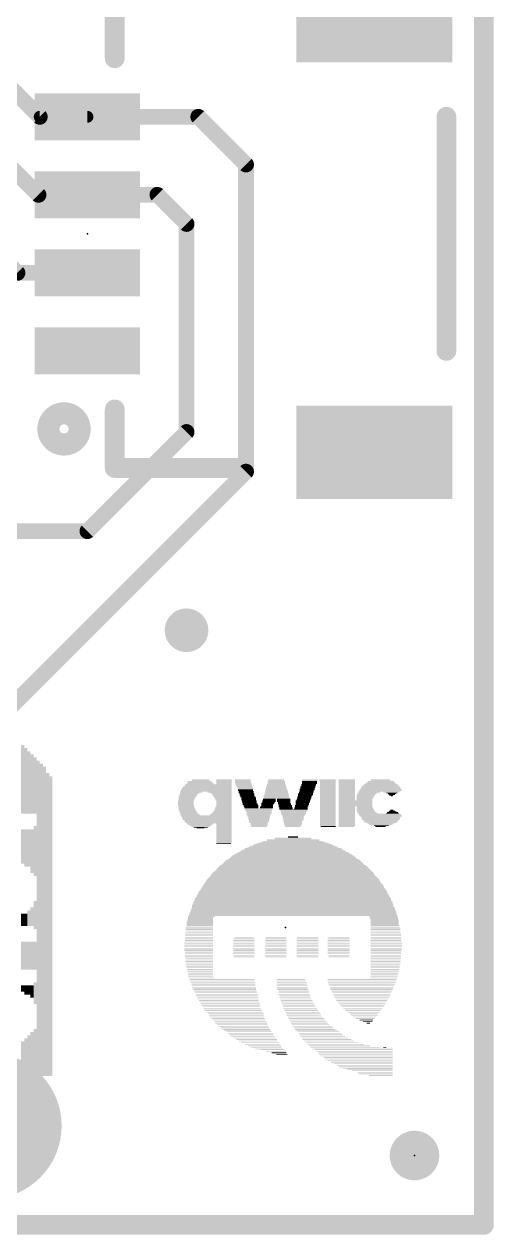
# Model space of a CAD drawing. Extents: x -15.2 to 25.5, y -11.4 to 25.5.
# Drawn here: x 19.51 to 25.53, y -0.13 to 15.39 of the extents above; entities that cross this region are included whole.
import ezdxf

# ---------------------------------------------------------------- set-up
doc = ezdxf.new("R2010")
doc.units = 0
for name, color, linetype in [('1', 12, 'CONTINUOUS'), ('16', 132, 'CONTINUOUS'), ('17', 110, 'CONTINUOUS'), ('18', 110, 'CONTINUOUS'), ('20', 53, 'CONTINUOUS'), ('21', 41, 'CONTINUOUS'), ('22', 40, 'CONTINUOUS'), ('23', 53, 'CONTINUOUS'), ('24', 53, 'CONTINUOUS')]:
    doc.layers.add(name, color=color, linetype=linetype)

# ---------------------------------------------------------------- blocks, each defined once
blk = doc.blocks.new('ROUNDP')
at = {"const_width": 0.5}
blk.add_lwpolyline([(0, -0.25, 1), (0, 0.25, 1), (0, -0.25)], format="xyb", dxfattribs=at)
blk = doc.blocks.new('RECT')
blk.add_solid([(-0.5, -0.5), (0.5, -0.5), (-0.5, 0.5), (0.5, 0.5)])
blk = doc.blocks.new('PIE')
at = {"const_width": 0.5}
blk.add_lwpolyline([(0, -0.25, 1), (0, 0.25, 1), (0, -0.25)], format="xyb", dxfattribs=at)
blk = doc.blocks.new('ROUNDV')
at = {"const_width": 0.5}
blk.add_lwpolyline([(0, -0.25, 1), (0, 0.25, 1), (0, -0.25)], format="xyb", dxfattribs=at)

msp = doc.modelspace()

# ---------------------------------------------------------------- linework, layer by layer
at = {"layer": '1'}
for points, const_width in [([(25.4, 25.4), (25.4, 0)], 0.254), ([(19.709, 14.2), (18.669, 15.24)], 0.2032), ([(19.693, 13.2), (18.288, 14.605)], 0.2032), ([(20.32, 14.2), (19.709, 14.2)], 0.1524), ([(20.32, 14.2), (21.741, 14.2)], 0.2032), ([(21.741, 14.2), (22.352, 13.589)], 0.2032), ([(22.352, 13.589), (22.352, 9.652)], 0.2032), ([(20.32, 13.2), (19.693, 13.2)], 0.2032), ([(20.32, 13.2), (21.217, 13.2)], 0.2032), ([(21.217, 13.2), (21.59, 12.827)], 0.2032), ([(21.59, 12.827), (21.59, 10.16)], 0.2032), ([(18.923, 12.7), (19.423, 12.2)], 0.2032), ([(20.32, 12.2), (19.423, 12.2)], 0.2032), ([(20.32, 8.89), (21.59, 10.16)], 0.2032), ([(13.97, 1.27), (22.352, 9.652)], 0.2032), ([(19.05, 8.89), (20.32, 8.89)], 0.2032), ([(25.4, 0), (0, 0)], 0.254)]:
    msp.add_lwpolyline(points, dxfattribs=dict(at, const_width=const_width))
for points, const_width in [([(19.6731, 14.1641, 1), (19.7449, 14.2359)], 0.1016), ([(19.709, 14.2381, 1), (19.709, 14.1619)], 0.0762), ([(20.32, 14.2508, 1), (20.32, 14.1492)], 0.1016), ([(20.32, 14.1619, 1), (20.32, 14.2381)], 0.0762), ([(21.7769, 14.2359, 1), (21.7051, 14.1641)], 0.1016), ([(21.741, 14.1492, 1), (21.741, 14.2508)], 0.1016), ([(22.4028, 13.589, 1), (22.3012, 13.589)], 0.1016), ([(22.3161, 13.5531, 1), (22.3879, 13.6249)], 0.1016), ([(19.693, 13.2508, 1), (19.693, 13.1492)], 0.1016), ([(19.6571, 13.1641, 1), (19.7289, 13.2359)], 0.1016), ([(20.32, 13.2508, 1), (20.32, 13.1492)], 0.1016), ([(20.32, 13.1492, 1), (20.32, 13.2508)], 0.1016), ([(21.2529, 13.2359, 1), (21.1811, 13.1641)], 0.1016), ([(21.217, 13.1492, 1), (21.217, 13.2508)], 0.1016), ([(21.6408, 12.827, 1), (21.5392, 12.827)], 0.1016), ([(21.5541, 12.7911, 1), (21.6259, 12.8629)], 0.1016), ([(19.3871, 12.1641, 1), (19.4589, 12.2359)], 0.1016), ([(20.32, 12.1492, 1), (20.32, 12.2508)], 0.1016), ([(21.6259, 10.1241, 1), (21.5541, 10.1959)], 0.1016), ([(21.5392, 10.16, 1), (21.6408, 10.16)], 0.1016), ([(22.3012, 9.652, 1), (22.4028, 9.652)], 0.1016), ([(22.3879, 9.6161, 1), (22.3161, 9.6879)], 0.1016), ([(20.2841, 8.9259, 1), (20.3559, 8.8541)], 0.1016), ([(20.32, 8.8392, 1), (20.32, 8.9408)], 0.1016), ([(25.3365, 0, 1), (25.4635, 0)], 0.127), ([(25.4, -0.0635, 1), (25.4, 0.0635)], 0.127)]:
    msp.add_lwpolyline(points, format="xyb", dxfattribs=dict(at, const_width=const_width))
at = {"layer": '16', "const_width": 0.254}
for points in [[(25.4, 25.4), (25.4, 0)], [(25.4, 0), (0, 0)]]:
    msp.add_lwpolyline(points, dxfattribs=at)
at = {"layer": '16', "const_width": 0.127}
for points in [[(25.3365, 0, 1), (25.4635, 0)], [(25.4, -0.0635, 1), (25.4, 0.0635)]]:
    msp.add_lwpolyline(points, format="xyb", dxfattribs=at)
at = {"layer": '20', "const_width": 0.2032}
for points in [[(25.4, 25.4), (25.4, 0)], [(25.4, 0), (0, 0)]]:
    msp.add_lwpolyline(points, dxfattribs=at)
at = {"layer": '20', "const_width": 0.1016}
for points in [[(25.3492, 0, 1), (25.4508, 0)], [(25.4, -0.0508, 1), (25.4, 0.0508)]]:
    msp.add_lwpolyline(points, format="xyb", dxfattribs=at)
at = {"layer": '21', "const_width": 0.254}
for points in [[(20.67, 14.95), (20.67, 15.7)], [(24.92, 11.2), (24.92, 14.2)], [(20.67, 9.7), (20.67, 10.45)], [(22.32, 9.7), (20.67, 9.7)]]:
    msp.add_lwpolyline(points, dxfattribs=at)
at = {"layer": '21'}
for points, const_width in [([(20.6065, 14.95, 1), (20.7335, 14.95)], 0.127), ([(24.9835, 14.2, 1), (24.8565, 14.2)], 0.127), ([(24.8565, 11.2, 1), (24.9835, 11.2)], 0.127), ([(20.7335, 10.45, 1), (20.6065, 10.45)], 0.127), ([(20.02, 10.0586, 1), (20.02, 10.3414, 1), (20.02, 10.0586)], 0.4), ([(20.67, 9.7635, 1), (20.67, 9.6365)], 0.127), ([(22.32, 9.6365, 1), (22.32, 9.7635)], 0.127), ([(20.6065, 9.7, 1), (20.7335, 9.7)], 0.127)]:
    msp.add_lwpolyline(points, format="xyb", dxfattribs=dict(at, const_width=const_width))
at = {"layer": '23'}
for p in [(20.32, 12.7), (22.86, 3.81), (24.511, 0.889)]:
    msp.add_point(p, dxfattribs=at)
at = {"layer": '24'}
msp.add_point((24.511, 0.889), dxfattribs=at)

# ---------------------------------------------------------------- block references
at = {"layer": '1', "rotation": 90}
for p, xscale, yscale in [((23.995, 15.5), 1.2, 2), ((20.32, 14.2), 0.6, 1.35), ((20.32, 13.2), 0.6, 1.35), ((20.32, 12.2), 0.6, 1.35), ((20.32, 11.2), 0.6, 1.35), ((23.995, 9.9), 1.2, 2)]:
    msp.add_blockref('RECT', p, dxfattribs=dict(at, xscale=xscale, yscale=yscale))
at = {"layer": '1', "xscale": 0.635, "yscale": 0.635}
msp.add_blockref('PIE', (24.511, 0.889), dxfattribs=at)
at = {"layer": '16', "xscale": 0.635, "yscale": 0.635}
msp.add_blockref('PIE', (24.511, 0.889), dxfattribs=at)
at = {"layer": '17', "xscale": 1.8796, "yscale": 1.8796, "rotation": 90}
msp.add_blockref('ROUNDP', (19.05, 1.27), dxfattribs=at)
msp.add_blockref('ROUNDP', (19.05, 1.27), dxfattribs=at)
at = {"layer": '18', "xscale": 0.5588, "yscale": 0.5588}
msp.add_blockref('ROUNDV', (21.59, 7.62), dxfattribs=at)
msp.add_blockref('ROUNDV', (21.59, 7.62), dxfattribs=at)
at = {"layer": '21', "yscale": 0.04, "rotation": 90}
for p, xscale in [((19.49, 5.71), 0.88), ((19.53, 5.69), 0.84), ((19.57, 5.67), 0.8), ((19.61, 5.65), 0.76), ((19.65, 5.63), 0.72), ((19.69, 3.93), 4.04), ((19.73, 3.91), 4), ((19.77, 3.89), 3.96), ((19.81, 3.85), 3.88), ((19.85, 3.83), 3.84), ((19.49, 4.85), 0.44), ((19.53, 4.83), 0.48), ((19.57, 4.83), 0.48), ((19.61, 4.79), 0.56), ((19.65, 4.79), 0.64), ((19.61, 3.95), 0.24), ((19.65, 3.97), 0.36), ((19.49, 3.91), 0.16), ((19.53, 3.91), 0.16), ((19.57, 3.93), 0.2), ((19.49, 3.45), 0.36), ((19.53, 3.45), 0.36), ((19.57, 3.45), 0.36), ((19.61, 3.45), 0.36), ((19.65, 3.45), 0.36), ((19.65, 2.97), 0.28), ((19.49, 3.03), 0.08), ((19.53, 3.01), 0.12), ((19.57, 3.01), 0.12), ((19.61, 2.99), 0.16), ((19.65, 2.21), 0.6), ((19.49, 2.13), 0.44), ((19.53, 2.15), 0.48), ((19.57, 2.17), 0.52), ((19.61, 2.19), 0.56)]:
    msp.add_blockref('RECT', p, dxfattribs=dict(at, xscale=xscale))
at = {"layer": '21'}
for p, xscale, yscale in [((21.85, 5.595), 0.64, 0.01), ((21.85, 5.585), 0.64, 0.01), ((21.855, 5.605), 0.63, 0.01), ((21.86, 5.615), 0.62, 0.01), ((21.865, 5.625), 0.61, 0.01), ((21.87, 5.635), 0.6, 0.01), ((21.765, 5.645), 0.37, 0.01), ((21.765, 5.655), 0.35, 0.01), ((21.76, 5.665), 0.32, 0.01), ((21.76, 5.68), 0.3, 0.02), ((21.77, 5.7), 0.22, 0.02), ((22.065, 5.645), 0.21, 0.01), ((22.07, 5.7), 0.2, 0.02), ((22.07, 5.68), 0.2, 0.02), ((22.07, 5.665), 0.2, 0.01), ((22.07, 5.655), 0.2, 0.01), ((22.31, 5.7), 0.2, 0.02), ((22.31, 5.68), 0.2, 0.02), ((22.315, 5.665), 0.21, 0.01), ((22.32, 5.655), 0.2, 0.01), ((22.32, 5.645), 0.2, 0.01), ((22.325, 5.635), 0.21, 0.01), ((22.33, 5.625), 0.2, 0.01), ((22.33, 5.615), 0.2, 0.01), ((22.34, 5.605), 0.2, 0.01), ((22.34, 5.595), 0.2, 0.01), ((22.34, 5.585), 0.2, 0.01), ((22.74, 5.615), 0.26, 0.01), ((22.74, 5.605), 0.26, 0.01), ((22.74, 5.595), 0.26, 0.01), ((22.745, 5.585), 0.27, 0.01), ((22.74, 5.645), 0.24, 0.01), ((22.74, 5.635), 0.24, 0.01), ((22.745, 5.625), 0.25, 0.01), ((22.74, 5.68), 0.22, 0.02), ((22.74, 5.665), 0.22, 0.01), ((22.74, 5.655), 0.22, 0.01), ((22.74, 5.7), 0.2, 0.02), ((23.135, 5.585), 0.19, 0.01), ((23.145, 5.615), 0.19, 0.01), ((23.145, 5.605), 0.19, 0.01), ((23.14, 5.595), 0.18, 0.01), ((23.155, 5.645), 0.19, 0.01), ((23.155, 5.635), 0.19, 0.01), ((23.15, 5.625), 0.18, 0.01), ((23.17, 5.7), 0.2, 0.02), ((23.165, 5.68), 0.19, 0.02), ((23.165, 5.665), 0.19, 0.01), ((23.165, 5.655), 0.19, 0.01), ((23.395, 5.7), 0.21, 0.02), ((23.4, 5.68), 0.2, 0.02), ((23.4, 5.665), 0.2, 0.01), ((23.4, 5.655), 0.2, 0.01), ((23.4, 5.645), 0.2, 0.01), ((23.4, 5.635), 0.2, 0.01), ((23.4, 5.625), 0.2, 0.01), ((23.4, 5.615), 0.2, 0.01), ((23.4, 5.605), 0.2, 0.01), ((23.4, 5.595), 0.2, 0.01), ((23.4, 5.585), 0.2, 0.01), ((23.645, 5.7), 0.21, 0.02), ((23.645, 5.68), 0.21, 0.02), ((23.645, 5.665), 0.21, 0.01), ((23.645, 5.655), 0.21, 0.01), ((23.645, 5.645), 0.21, 0.01), ((23.645, 5.635), 0.21, 0.01), ((23.645, 5.625), 0.21, 0.01), ((23.645, 5.615), 0.21, 0.01), ((23.645, 5.605), 0.21, 0.01), ((23.645, 5.595), 0.21, 0.01), ((23.645, 5.585), 0.21, 0.01), ((24.075, 5.595), 0.51, 0.01), ((24.08, 5.585), 0.52, 0.01), ((24.08, 5.605), 0.5, 0.01), ((24.075, 5.625), 0.47, 0.01), ((24.08, 5.615), 0.48, 0.01), ((24.08, 5.635), 0.44, 0.01), ((24.08, 5.645), 0.42, 0.01), ((24.08, 5.655), 0.4, 0.01), ((24.08, 5.665), 0.36, 0.01), ((24.08, 5.68), 0.34, 0.02), ((24.075, 5.7), 0.25, 0.02), ((21.58, 5.43), 0.2, 0.02), ((21.605, 5.495), 0.23, 0.01), ((21.6, 5.485), 0.22, 0.01), ((21.595, 5.475), 0.21, 0.01), ((21.595, 5.47), 0.21, 0.02), ((21.59, 5.45), 0.2, 0.02), ((21.62, 5.525), 0.24, 0.01), ((21.615, 5.515), 0.23, 0.01), ((21.61, 5.505), 0.22, 0.01), ((21.84, 5.555), 0.66, 0.01), ((21.65, 5.545), 0.28, 0.01), ((21.635, 5.535), 0.25, 0.01), ((21.845, 5.575), 0.65, 0.01), ((21.845, 5.565), 0.65, 0.01), ((22.015, 5.545), 0.31, 0.01), ((22.03, 5.535), 0.28, 0.01), ((22.04, 5.525), 0.26, 0.01), ((22.045, 5.515), 0.25, 0.01), ((22.05, 5.505), 0.24, 0.01), ((22.05, 5.495), 0.24, 0.01), ((22.055, 5.485), 0.23, 0.01), ((22.06, 5.475), 0.22, 0.01), ((22.06, 5.47), 0.22, 0.02), ((22.065, 5.45), 0.21, 0.02), ((22.07, 5.43), 0.2, 0.02), ((22.345, 5.575), 0.19, 0.01), ((22.345, 5.565), 0.19, 0.01), ((22.355, 5.555), 0.19, 0.01), ((22.355, 5.545), 0.19, 0.01), ((22.355, 5.535), 0.19, 0.01), ((22.365, 5.525), 0.19, 0.01), ((22.365, 5.515), 0.19, 0.01), ((22.365, 5.505), 0.19, 0.01), ((22.37, 5.495), 0.18, 0.01), ((22.375, 5.485), 0.19, 0.01), ((22.38, 5.475), 0.18, 0.01), ((22.385, 5.47), 0.19, 0.02), ((22.385, 5.45), 0.19, 0.02), ((22.395, 5.43), 0.19, 0.02), ((22.645, 5.43), 0.17, 0.02), ((22.65, 5.45), 0.16, 0.02), ((22.74, 5.505), 0.32, 0.01), ((22.74, 5.495), 0.32, 0.01), ((22.74, 5.485), 0.32, 0.01), ((22.745, 5.475), 0.33, 0.01), ((22.745, 5.47), 0.33, 0.02), ((22.74, 5.535), 0.3, 0.01), ((22.745, 5.525), 0.31, 0.01), ((22.745, 5.515), 0.31, 0.01), ((22.74, 5.575), 0.28, 0.01), ((22.74, 5.565), 0.28, 0.01), ((22.745, 5.555), 0.29, 0.01), ((22.745, 5.545), 0.29, 0.01), ((22.835, 5.45), 0.17, 0.02), ((22.835, 5.43), 0.17, 0.02), ((23.08, 5.43), 0.18, 0.02), ((23.09, 5.45), 0.18, 0.02), ((23.1, 5.485), 0.18, 0.01), ((23.1, 5.475), 0.18, 0.01), ((23.1, 5.47), 0.18, 0.02), ((23.115, 5.525), 0.19, 0.01), ((23.115, 5.515), 0.19, 0.01), ((23.11, 5.505), 0.18, 0.01), ((23.11, 5.495), 0.18, 0.01), ((23.125, 5.545), 0.19, 0.01), ((23.12, 5.535), 0.18, 0.01), ((23.135, 5.575), 0.19, 0.01), ((23.13, 5.565), 0.18, 0.01), ((23.13, 5.555), 0.18, 0.01), ((23.4, 5.575), 0.2, 0.01), ((23.4, 5.565), 0.2, 0.01), ((23.4, 5.555), 0.2, 0.01), ((23.4, 5.545), 0.2, 0.01), ((23.4, 5.535), 0.2, 0.01), ((23.4, 5.525), 0.2, 0.01), ((23.4, 5.515), 0.2, 0.01), ((23.4, 5.505), 0.2, 0.01), ((23.4, 5.495), 0.2, 0.01), ((23.4, 5.485), 0.2, 0.01), ((23.4, 5.475), 0.2, 0.01), ((23.4, 5.47), 0.2, 0.02), ((23.4, 5.45), 0.2, 0.02), ((23.4, 5.43), 0.2, 0.02), ((23.645, 5.575), 0.21, 0.01), ((23.645, 5.565), 0.21, 0.01), ((23.645, 5.555), 0.21, 0.01), ((23.645, 5.545), 0.21, 0.01), ((23.645, 5.535), 0.21, 0.01), ((23.645, 5.525), 0.21, 0.01), ((23.645, 5.515), 0.21, 0.01), ((23.645, 5.505), 0.21, 0.01), ((23.645, 5.495), 0.21, 0.01), ((23.645, 5.485), 0.21, 0.01), ((23.645, 5.475), 0.21, 0.01), ((23.645, 5.47), 0.21, 0.02), ((23.645, 5.45), 0.21, 0.02), ((23.755, 5.43), 0.43, 0.02), ((23.885, 5.505), 0.23, 0.01), ((23.88, 5.495), 0.22, 0.01), ((23.88, 5.485), 0.22, 0.01), ((23.875, 5.475), 0.21, 0.01), ((23.875, 5.47), 0.21, 0.02), ((23.87, 5.45), 0.2, 0.02), ((23.9, 5.525), 0.24, 0.01), ((23.895, 5.515), 0.23, 0.01), ((23.93, 5.545), 0.28, 0.01), ((23.91, 5.535), 0.24, 0.01), ((24.07, 5.565), 0.54, 0.01), ((24.065, 5.555), 0.53, 0.01), ((24.08, 5.575), 0.54, 0.01), ((24.21, 5.545), 0.2, 0.01), ((24.22, 5.535), 0.14, 0.01), ((24.22, 5.525), 0.1, 0.01), ((24.22, 5.515), 0.08, 0.01), ((24.215, 5.505), 0.05, 0.01), ((24.22, 5.495), 0.02, 0.01), ((21.58, 5.415), 0.2, 0.01), ((21.58, 5.405), 0.2, 0.01), ((21.58, 5.395), 0.2, 0.01), ((21.58, 5.385), 0.2, 0.01), ((21.58, 5.375), 0.2, 0.01), ((21.59, 5.365), 0.2, 0.01), ((21.59, 5.355), 0.2, 0.01), ((21.59, 5.345), 0.2, 0.01), ((21.595, 5.335), 0.21, 0.01), ((21.595, 5.325), 0.21, 0.01), ((21.6, 5.315), 0.22, 0.01), ((21.605, 5.305), 0.21, 0.01), ((21.61, 5.295), 0.22, 0.01), ((21.615, 5.285), 0.23, 0.01), ((21.62, 5.275), 0.22, 0.01), ((22.045, 5.285), 0.25, 0.01), ((22.045, 5.275), 0.25, 0.01), ((22.05, 5.295), 0.24, 0.01), ((22.055, 5.305), 0.23, 0.01), ((22.06, 5.335), 0.22, 0.01), ((22.06, 5.325), 0.22, 0.01), ((22.06, 5.315), 0.22, 0.01), ((22.065, 5.355), 0.21, 0.01), ((22.065, 5.345), 0.21, 0.01), ((22.07, 5.415), 0.2, 0.01), ((22.07, 5.405), 0.2, 0.01), ((22.07, 5.395), 0.2, 0.01), ((22.07, 5.385), 0.2, 0.01), ((22.07, 5.375), 0.2, 0.01), ((22.07, 5.365), 0.2, 0.01), ((22.395, 5.415), 0.19, 0.01), ((22.4, 5.405), 0.18, 0.01), ((22.405, 5.395), 0.19, 0.01), ((22.405, 5.385), 0.19, 0.01), ((22.415, 5.375), 0.19, 0.01), ((22.415, 5.365), 0.19, 0.01), ((22.42, 5.355), 0.18, 0.01), ((22.42, 5.345), 0.18, 0.01), ((22.515, 5.335), 0.35, 0.01), ((22.515, 5.325), 0.35, 0.01), ((22.51, 5.315), 0.34, 0.01), ((22.515, 5.305), 0.33, 0.01), ((22.515, 5.295), 0.33, 0.01), ((22.52, 5.285), 0.32, 0.01), ((22.52, 5.275), 0.32, 0.01), ((22.615, 5.355), 0.17, 0.01), ((22.615, 5.345), 0.17, 0.01), ((22.62, 5.365), 0.16, 0.01), ((22.635, 5.405), 0.17, 0.01), ((22.63, 5.395), 0.16, 0.01), ((22.625, 5.385), 0.15, 0.01), ((22.625, 5.375), 0.15, 0.01), ((22.64, 5.415), 0.16, 0.01), ((22.84, 5.415), 0.16, 0.01), ((22.84, 5.405), 0.16, 0.01), ((22.845, 5.395), 0.17, 0.01), ((22.85, 5.385), 0.16, 0.01), ((22.855, 5.375), 0.17, 0.01), ((22.855, 5.365), 0.17, 0.01), ((22.855, 5.355), 0.17, 0.01), ((22.865, 5.345), 0.17, 0.01), ((22.865, 5.335), 0.17, 0.01), ((22.865, 5.325), 0.17, 0.01), ((22.965, 5.315), 0.35, 0.01), ((22.96, 5.305), 0.34, 0.01), ((22.965, 5.295), 0.33, 0.01), ((22.96, 5.285), 0.32, 0.01), ((22.96, 5.275), 0.32, 0.01), ((23.05, 5.325), 0.18, 0.01), ((23.055, 5.345), 0.17, 0.01), ((23.055, 5.335), 0.17, 0.01), ((23.065, 5.375), 0.17, 0.01), ((23.065, 5.365), 0.17, 0.01), ((23.06, 5.355), 0.16, 0.01), ((23.08, 5.415), 0.18, 0.01), ((23.075, 5.405), 0.17, 0.01), ((23.075, 5.395), 0.17, 0.01), ((23.075, 5.385), 0.17, 0.01), ((23.4, 5.415), 0.2, 0.01), ((23.4, 5.405), 0.2, 0.01), ((23.4, 5.395), 0.2, 0.01), ((23.4, 5.385), 0.2, 0.01), ((23.4, 5.375), 0.2, 0.01), ((23.4, 5.365), 0.2, 0.01), ((23.4, 5.355), 0.2, 0.01), ((23.4, 5.345), 0.2, 0.01), ((23.4, 5.335), 0.2, 0.01), ((23.4, 5.325), 0.2, 0.01), ((23.4, 5.315), 0.2, 0.01), ((23.4, 5.305), 0.2, 0.01), ((23.4, 5.295), 0.2, 0.01), ((23.4, 5.285), 0.2, 0.01), ((23.4, 5.275), 0.2, 0.01), ((23.755, 5.415), 0.43, 0.01), ((23.755, 5.405), 0.43, 0.01), ((23.755, 5.395), 0.43, 0.01), ((23.755, 5.385), 0.43, 0.01), ((23.755, 5.375), 0.43, 0.01), ((23.65, 5.365), 0.22, 0.01), ((23.645, 5.355), 0.21, 0.01), ((23.645, 5.345), 0.21, 0.01), ((23.645, 5.335), 0.21, 0.01), ((23.645, 5.325), 0.21, 0.01), ((23.645, 5.315), 0.21, 0.01), ((23.645, 5.305), 0.21, 0.01), ((23.645, 5.295), 0.21, 0.01), ((23.645, 5.285), 0.21, 0.01), ((23.645, 5.275), 0.21, 0.01), ((23.87, 5.365), 0.2, 0.01), ((23.87, 5.355), 0.2, 0.01), ((23.875, 5.345), 0.21, 0.01), ((23.875, 5.335), 0.21, 0.01), ((23.88, 5.325), 0.22, 0.01), ((23.88, 5.315), 0.22, 0.01), ((23.885, 5.305), 0.23, 0.01), ((23.895, 5.295), 0.23, 0.01), ((23.9, 5.285), 0.24, 0.01), ((23.915, 5.275), 0.25, 0.01), ((24.23, 5.275), 0.16, 0.01), ((24.23, 5.285), 0.14, 0.01), ((24.23, 5.295), 0.1, 0.01), ((24.225, 5.305), 0.07, 0.01), ((24.22, 5.315), 0.04, 0.01), ((21.63, 5.265), 0.24, 0.01), ((21.635, 5.255), 0.25, 0.01), ((21.845, 5.24), 0.65, 0.02), ((21.85, 5.22), 0.64, 0.02), ((21.855, 5.2), 0.63, 0.02), ((21.865, 5.18), 0.61, 0.02), ((21.87, 5.165), 0.6, 0.01), ((21.875, 5.155), 0.59, 0.01), ((21.765, 5.145), 0.35, 0.01), ((21.765, 5.135), 0.33, 0.01), ((21.765, 5.125), 0.29, 0.01), ((21.77, 5.115), 0.26, 0.01), ((22.03, 5.255), 0.28, 0.01), ((22.035, 5.265), 0.27, 0.01), ((22.065, 5.145), 0.21, 0.01), ((22.07, 5.135), 0.2, 0.01), ((22.07, 5.125), 0.2, 0.01), ((22.07, 5.115), 0.2, 0.01), ((22.515, 5.265), 0.31, 0.01), ((22.515, 5.255), 0.31, 0.01), ((22.515, 5.24), 0.29, 0.02), ((22.52, 5.22), 0.28, 0.02), ((22.515, 5.2), 0.27, 0.02), ((22.52, 5.18), 0.26, 0.02), ((22.515, 5.165), 0.25, 0.01), ((22.515, 5.155), 0.23, 0.01), ((22.52, 5.145), 0.22, 0.01), ((22.52, 5.135), 0.22, 0.01), ((22.52, 5.125), 0.22, 0.01), ((22.52, 5.115), 0.2, 0.01), ((22.96, 5.265), 0.32, 0.01), ((22.96, 5.255), 0.3, 0.01), ((22.96, 5.24), 0.28, 0.02), ((22.955, 5.22), 0.27, 0.02), ((22.96, 5.2), 0.26, 0.02), ((22.955, 5.18), 0.25, 0.02), ((22.95, 5.165), 0.24, 0.01), ((22.955, 5.155), 0.23, 0.01), ((22.955, 5.145), 0.23, 0.01), ((22.955, 5.135), 0.23, 0.01), ((22.955, 5.125), 0.21, 0.01), ((22.955, 5.115), 0.21, 0.01), ((23.4, 5.265), 0.2, 0.01), ((23.4, 5.255), 0.2, 0.01), ((23.4, 5.24), 0.2, 0.02), ((23.4, 5.22), 0.2, 0.02), ((23.4, 5.2), 0.2, 0.02), ((23.4, 5.18), 0.2, 0.02), ((23.4, 5.165), 0.2, 0.01), ((23.4, 5.155), 0.2, 0.01), ((23.4, 5.145), 0.2, 0.01), ((23.4, 5.135), 0.2, 0.01), ((23.4, 5.125), 0.2, 0.01), ((23.4, 5.115), 0.2, 0.01), ((23.645, 5.265), 0.21, 0.01), ((23.645, 5.255), 0.21, 0.01), ((23.645, 5.24), 0.21, 0.02), ((23.645, 5.22), 0.21, 0.02), ((23.645, 5.2), 0.21, 0.02), ((23.645, 5.18), 0.21, 0.02), ((23.645, 5.165), 0.21, 0.01), ((23.645, 5.155), 0.21, 0.01), ((23.645, 5.145), 0.21, 0.01), ((23.645, 5.135), 0.21, 0.01), ((23.645, 5.125), 0.21, 0.01), ((23.645, 5.115), 0.21, 0.01), ((24.06, 5.265), 0.54, 0.01), ((24.07, 5.255), 0.54, 0.01), ((24.08, 5.24), 0.54, 0.02), ((24.08, 5.22), 0.5, 0.02), ((24.08, 5.2), 0.48, 0.02), ((24.08, 5.18), 0.44, 0.02), ((24.08, 5.165), 0.42, 0.01), ((24.085, 5.155), 0.39, 0.01), ((24.08, 5.145), 0.34, 0.01), ((24.08, 5.135), 0.3, 0.01), ((24.08, 5.125), 0.26, 0.01), ((24.085, 5.115), 0.19, 0.01), ((21.77, 5.105), 0.24, 0.01), ((21.77, 5.095), 0.18, 0.01), ((21.77, 5.085), 0.1, 0.01), ((22.07, 5.105), 0.2, 0.01), ((22.07, 5.095), 0.2, 0.01), ((22.07, 5.085), 0.2, 0.01), ((22.07, 5.075), 0.2, 0.01), ((22.07, 5.065), 0.2, 0.01), ((22.07, 5.055), 0.2, 0.01), ((22.07, 5.045), 0.2, 0.01), ((22.07, 5.035), 0.2, 0.01), ((22.07, 5.025), 0.2, 0.01), ((22.07, 5.015), 0.2, 0.01), ((22.07, 5.005), 0.2, 0.01), ((22.07, 4.995), 0.2, 0.01), ((22.07, 4.99), 0.2, 0.02), ((22.07, 4.97), 0.2, 0.02), ((22.52, 5.105), 0.2, 0.01), ((22.95, 5.105), 0.2, 0.01), ((22.955, 4.97), 0.13, 0.02), ((23.405, 5.105), 0.19, 0.01), ((23.64, 5.105), 0.2, 0.01), ((24.075, 5.105), 0.13, 0.01), ((22.07, 4.95), 0.2, 0.02), ((22.07, 4.93), 0.2, 0.02), ((22.07, 4.915), 0.2, 0.01), ((22.07, 4.905), 0.2, 0.01), ((22.07, 4.895), 0.2, 0.01), ((22.065, 4.885), 0.19, 0.01), ((22.95, 4.805), 1.3, 0.01), ((22.955, 4.815), 1.25, 0.01), ((22.955, 4.825), 1.23, 0.01), ((22.955, 4.835), 1.17, 0.01), ((22.955, 4.845), 1.13, 0.01), ((22.955, 4.855), 1.07, 0.01), ((22.955, 4.865), 1.03, 0.01), ((22.955, 4.875), 0.99, 0.01), ((22.955, 4.885), 0.93, 0.01), ((22.955, 4.895), 0.89, 0.01), ((22.955, 4.905), 0.81, 0.01), ((22.955, 4.915), 0.75, 0.01), ((22.955, 4.93), 0.67, 0.02), ((22.955, 4.95), 0.47, 0.02), ((22.955, 4.655), 1.75, 0.01), ((22.955, 4.665), 1.73, 0.01), ((22.955, 4.675), 1.71, 0.01), ((22.955, 4.685), 1.67, 0.01), ((22.955, 4.695), 1.63, 0.01), ((22.955, 4.705), 1.61, 0.01), ((22.955, 4.715), 1.59, 0.01), ((22.955, 4.725), 1.57, 0.01), ((22.955, 4.735), 1.53, 0.01), ((22.955, 4.745), 1.51, 0.01), ((22.955, 4.755), 1.47, 0.01), ((22.955, 4.765), 1.43, 0.01), ((22.96, 4.775), 1.4, 0.01), ((22.955, 4.785), 1.35, 0.01), ((22.955, 4.795), 1.33, 0.01), ((22.95, 4.495), 2.08, 0.01), ((22.955, 4.505), 2.07, 0.01), ((22.955, 4.515), 2.05, 0.01), ((22.955, 4.525), 2.03, 0.01), ((22.955, 4.535), 2.01, 0.01), ((22.955, 4.555), 1.97, 0.01), ((22.96, 4.545), 1.98, 0.01), ((22.955, 4.565), 1.95, 0.01), ((22.955, 4.575), 1.93, 0.01), ((22.955, 4.585), 1.91, 0.01), ((22.955, 4.595), 1.89, 0.01), ((22.955, 4.605), 1.87, 0.01), ((22.955, 4.615), 1.83, 0.01), ((22.955, 4.625), 1.81, 0.01), ((22.955, 4.635), 1.79, 0.01), ((22.955, 4.645), 1.77, 0.01), ((22.955, 4.345), 2.31, 0.01), ((22.955, 4.365), 2.29, 0.01), ((22.96, 4.355), 2.3, 0.01), ((22.955, 4.375), 2.27, 0.01), ((22.95, 4.395), 2.24, 0.01), ((22.955, 4.385), 2.25, 0.01), ((22.955, 4.405), 2.23, 0.01), ((22.955, 4.425), 2.21, 0.01), ((22.955, 4.415), 2.21, 0.01), ((22.955, 4.435), 2.19, 0.01), ((22.955, 4.445), 2.17, 0.01), ((22.955, 4.455), 2.15, 0.01), ((22.955, 4.465), 2.13, 0.01), ((22.95, 4.485), 2.1, 0.01), ((22.955, 4.475), 2.11, 0.01), ((22.955, 4.185), 2.51, 0.01), ((22.955, 4.195), 2.49, 0.01), ((22.955, 4.215), 2.47, 0.01), ((22.955, 4.205), 2.47, 0.01), ((22.955, 4.235), 2.45, 0.01), ((22.955, 4.225), 2.45, 0.01), ((22.95, 4.255), 2.42, 0.01), ((22.955, 4.245), 2.43, 0.01), ((22.955, 4.275), 2.41, 0.01), ((22.955, 4.265), 2.41, 0.01), ((22.955, 4.285), 2.39, 0.01), ((22.955, 4.305), 2.37, 0.01), ((22.955, 4.295), 2.37, 0.01), ((22.955, 4.315), 2.35, 0.01), ((22.955, 4.335), 2.33, 0.01), ((22.955, 4.325), 2.33, 0.01), ((22.955, 4.055), 2.61, 0.01), ((22.955, 4.045), 2.61, 0.01), ((22.955, 4.035), 2.61, 0.01), ((22.95, 4.095), 2.58, 0.01), ((22.95, 4.085), 2.58, 0.01), ((22.955, 4.075), 2.59, 0.01), ((22.96, 4.065), 2.6, 0.01), ((22.95, 4.115), 2.56, 0.01), ((22.955, 4.105), 2.57, 0.01), ((22.95, 4.145), 2.54, 0.01), ((22.955, 4.135), 2.55, 0.01), ((22.955, 4.125), 2.55, 0.01), ((22.955, 4.155), 2.53, 0.01), ((22.955, 4.175), 2.51, 0.01), ((22.955, 4.165), 2.51, 0.01), ((21.76, 3.875), 0.34, 0.01), ((21.765, 3.905), 0.33, 0.01), ((21.765, 3.895), 0.33, 0.01), ((21.765, 3.885), 0.33, 0.01), ((21.78, 3.955), 0.34, 0.01), ((21.775, 3.945), 0.33, 0.01), ((21.77, 3.935), 0.32, 0.01), ((21.77, 3.925), 0.32, 0.01), ((21.77, 3.915), 0.32, 0.01), ((22.955, 3.975), 2.67, 0.01), ((22.955, 3.965), 2.67, 0.01), ((22.955, 4.005), 2.65, 0.01), ((22.955, 3.995), 2.65, 0.01), ((22.955, 3.985), 2.65, 0.01), ((22.955, 4.025), 2.63, 0.01), ((22.96, 4.015), 2.64, 0.01), ((24.11, 3.955), 0.36, 0.01), ((24.12, 3.945), 0.36, 0.01), ((24.12, 3.935), 0.36, 0.01), ((24.12, 3.925), 0.36, 0.01), ((24.125, 3.915), 0.35, 0.01), ((24.13, 3.905), 0.36, 0.01), ((24.13, 3.895), 0.36, 0.01), ((24.13, 3.885), 0.36, 0.01), ((24.13, 3.875), 0.36, 0.01), ((21.75, 3.725), 0.36, 0.01), ((21.755, 3.815), 0.35, 0.01), ((21.755, 3.795), 0.35, 0.01), ((21.755, 3.785), 0.35, 0.01), ((21.755, 3.765), 0.35, 0.01), ((21.755, 3.745), 0.35, 0.01), ((21.76, 3.865), 0.34, 0.01), ((21.76, 3.855), 0.34, 0.01), ((21.76, 3.845), 0.34, 0.01), ((21.76, 3.835), 0.34, 0.01), ((24.13, 3.865), 0.36, 0.01), ((24.13, 3.855), 0.36, 0.01), ((24.13, 3.845), 0.36, 0.01), ((24.135, 3.835), 0.37, 0.01), ((24.135, 3.815), 0.37, 0.01), ((24.14, 3.795), 0.38, 0.01), ((24.14, 3.785), 0.38, 0.01), ((24.14, 3.765), 0.38, 0.01), ((24.14, 3.745), 0.38, 0.01), ((24.145, 3.725), 0.39, 0.01), ((21.745, 3.625), 0.37, 0.01), ((21.745, 3.605), 0.37, 0.01), ((21.745, 3.585), 0.37, 0.01), ((21.745, 3.565), 0.37, 0.01), ((21.75, 3.705), 0.36, 0.01), ((21.75, 3.685), 0.36, 0.01), ((21.75, 3.665), 0.36, 0.01), ((21.75, 3.645), 0.36, 0.01), ((22.325, 3.665), 0.27, 0.01), ((22.325, 3.645), 0.27, 0.01), ((22.325, 3.625), 0.27, 0.01), ((22.325, 3.605), 0.27, 0.01), ((22.325, 3.585), 0.27, 0.01), ((22.325, 3.565), 0.27, 0.01), ((22.33, 3.685), 0.24, 0.01), ((22.735, 3.665), 0.27, 0.01), ((22.735, 3.645), 0.27, 0.01), ((22.735, 3.625), 0.27, 0.01), ((22.735, 3.605), 0.27, 0.01), ((22.735, 3.585), 0.27, 0.01), ((22.735, 3.565), 0.27, 0.01), ((22.74, 3.685), 0.26, 0.01), ((23.14, 3.665), 0.28, 0.01), ((23.14, 3.645), 0.28, 0.01), ((23.14, 3.625), 0.28, 0.01), ((23.14, 3.605), 0.28, 0.01), ((23.14, 3.585), 0.28, 0.01), ((23.14, 3.565), 0.28, 0.01), ((23.145, 3.685), 0.27, 0.01), ((23.54, 3.665), 0.28, 0.01), ((23.54, 3.645), 0.28, 0.01), ((23.54, 3.625), 0.28, 0.01), ((23.54, 3.605), 0.28, 0.01), ((23.54, 3.585), 0.28, 0.01), ((23.54, 3.565), 0.28, 0.01), ((23.54, 3.685), 0.26, 0.01), ((24.145, 3.705), 0.39, 0.01), ((24.145, 3.685), 0.39, 0.01), ((24.145, 3.665), 0.39, 0.01), ((24.145, 3.645), 0.39, 0.01), ((24.15, 3.625), 0.4, 0.01), ((24.15, 3.605), 0.4, 0.01), ((24.15, 3.585), 0.4, 0.01), ((24.15, 3.565), 0.4, 0.01), ((21.745, 3.545), 0.37, 0.01), ((21.745, 3.525), 0.37, 0.01), ((21.745, 3.515), 0.37, 0.01), ((21.75, 3.495), 0.36, 0.01), ((21.75, 3.475), 0.36, 0.01), ((21.75, 3.455), 0.36, 0.01), ((21.75, 3.435), 0.36, 0.01), ((21.755, 3.415), 0.35, 0.01), ((22.325, 3.545), 0.27, 0.01), ((22.325, 3.525), 0.27, 0.01), ((22.325, 3.515), 0.27, 0.01), ((22.325, 3.495), 0.27, 0.01), ((22.325, 3.475), 0.27, 0.01), ((22.33, 3.455), 0.26, 0.01), ((22.33, 3.435), 0.26, 0.01), ((22.735, 3.545), 0.27, 0.01), ((22.735, 3.525), 0.27, 0.01), ((22.735, 3.515), 0.27, 0.01), ((22.735, 3.495), 0.27, 0.01), ((22.735, 3.475), 0.27, 0.01), ((22.735, 3.455), 0.27, 0.01), ((22.735, 3.435), 0.27, 0.01), ((23.14, 3.545), 0.28, 0.01), ((23.14, 3.525), 0.28, 0.01), ((23.14, 3.515), 0.28, 0.01), ((23.14, 3.495), 0.28, 0.01), ((23.14, 3.475), 0.28, 0.01), ((23.14, 3.455), 0.28, 0.01), ((23.14, 3.435), 0.28, 0.01), ((23.54, 3.545), 0.28, 0.01), ((23.54, 3.525), 0.28, 0.01), ((23.54, 3.515), 0.28, 0.01), ((23.54, 3.495), 0.28, 0.01), ((23.54, 3.475), 0.28, 0.01), ((23.545, 3.455), 0.27, 0.01), ((23.54, 3.435), 0.26, 0.01), ((24.15, 3.545), 0.4, 0.01), ((24.15, 3.525), 0.4, 0.01), ((24.145, 3.515), 0.39, 0.01), ((24.145, 3.495), 0.39, 0.01), ((24.145, 3.475), 0.39, 0.01), ((24.145, 3.455), 0.39, 0.01), ((24.145, 3.435), 0.39, 0.01), ((24.145, 3.415), 0.39, 0.01), ((21.755, 3.395), 0.35, 0.01), ((21.755, 3.375), 0.35, 0.01), ((21.755, 3.355), 0.35, 0.01), ((21.755, 3.335), 0.35, 0.01), ((21.755, 3.315), 0.35, 0.01), ((21.76, 3.295), 0.34, 0.01), ((21.76, 3.275), 0.34, 0.01), ((21.765, 3.265), 0.33, 0.01), ((24.14, 3.395), 0.38, 0.01), ((24.14, 3.375), 0.38, 0.01), ((24.14, 3.355), 0.38, 0.01), ((24.14, 3.335), 0.38, 0.01), ((24.135, 3.315), 0.37, 0.01), ((24.135, 3.295), 0.37, 0.01), ((24.13, 3.275), 0.36, 0.01), ((24.13, 3.265), 0.36, 0.01), ((21.765, 3.245), 0.33, 0.01), ((21.77, 3.225), 0.32, 0.01), ((21.77, 3.205), 0.32, 0.01), ((21.77, 3.185), 0.32, 0.01), ((21.785, 3.165), 0.33, 0.01), ((22.045, 3.145), 0.83, 0.01), ((22.045, 3.125), 0.83, 0.01), ((22.055, 3.105), 0.83, 0.01), ((22.93, 3.125), 0.38, 0.01), ((22.93, 3.145), 0.36, 0.01), ((22.94, 3.105), 0.38, 0.01), ((23.84, 3.145), 0.88, 0.01), ((23.84, 3.125), 0.88, 0.01), ((23.835, 3.105), 0.87, 0.01), ((24.115, 3.165), 0.35, 0.01), ((24.13, 3.245), 0.36, 0.01), ((24.125, 3.225), 0.35, 0.01), ((24.125, 3.205), 0.35, 0.01), ((24.12, 3.185), 0.34, 0.01), ((22.06, 3.085), 0.82, 0.01), ((22.065, 3.065), 0.81, 0.01), ((22.07, 3.045), 0.82, 0.01), ((22.075, 3.025), 0.81, 0.01), ((22.08, 3.015), 0.8, 0.01), ((22.09, 2.995), 0.8, 0.01), ((22.095, 2.975), 0.79, 0.01), ((22.105, 2.955), 0.79, 0.01), ((22.94, 3.085), 0.38, 0.01), ((22.945, 3.065), 0.39, 0.01), ((22.945, 3.045), 0.39, 0.01), ((22.945, 3.025), 0.39, 0.01), ((22.955, 3.015), 0.39, 0.01), ((22.965, 2.995), 0.39, 0.01), ((22.965, 2.975), 0.39, 0.01), ((22.97, 2.955), 0.4, 0.01), ((23.835, 3.085), 0.85, 0.01), ((23.835, 3.065), 0.83, 0.01), ((23.835, 3.045), 0.81, 0.01), ((23.835, 3.025), 0.81, 0.01), ((23.835, 3.015), 0.79, 0.01), ((23.835, 2.995), 0.77, 0.01), ((23.835, 2.975), 0.75, 0.01), ((23.835, 2.955), 0.73, 0.01), ((22.105, 2.935), 0.79, 0.01), ((22.12, 2.915), 0.78, 0.01), ((22.12, 2.895), 0.78, 0.01), ((22.13, 2.875), 0.76, 0.01), ((22.14, 2.855), 0.76, 0.01), ((22.15, 2.835), 0.76, 0.01), ((22.155, 2.815), 0.75, 0.01), ((22.165, 2.795), 0.73, 0.01), ((22.975, 2.935), 0.39, 0.01), ((22.98, 2.915), 0.4, 0.01), ((22.99, 2.895), 0.4, 0.01), ((23, 2.875), 0.4, 0.01), ((23.005, 2.855), 0.41, 0.01), ((23.015, 2.835), 0.41, 0.01), ((23.025, 2.815), 0.41, 0.01), ((23.035, 2.795), 0.41, 0.01), ((23.84, 2.935), 0.72, 0.01), ((23.84, 2.915), 0.7, 0.01), ((23.835, 2.895), 0.67, 0.01), ((23.835, 2.875), 0.65, 0.01), ((23.84, 2.855), 0.62, 0.01), ((23.84, 2.835), 0.6, 0.01), ((23.845, 2.815), 0.57, 0.01), ((23.845, 2.795), 0.53, 0.01), ((22.175, 2.775), 0.73, 0.01), ((22.185, 2.755), 0.73, 0.01), ((22.195, 2.745), 0.73, 0.01), ((22.21, 2.725), 0.72, 0.01), ((22.225, 2.705), 0.71, 0.01), ((22.23, 2.685), 0.7, 0.01), ((22.235, 2.665), 0.69, 0.01), ((22.25, 2.645), 0.68, 0.01), ((23.045, 2.775), 0.43, 0.01), ((23.055, 2.755), 0.43, 0.01), ((23.065, 2.745), 0.43, 0.01), ((23.075, 2.725), 0.43, 0.01), ((23.09, 2.705), 0.44, 0.01), ((23.09, 2.685), 0.44, 0.01), ((23.11, 2.665), 0.44, 0.01), ((23.125, 2.645), 0.45, 0.01), ((23.85, 2.775), 0.5, 0.01), ((23.855, 2.755), 0.47, 0.01), ((23.85, 2.745), 0.44, 0.01), ((23.86, 2.725), 0.4, 0.01), ((23.865, 2.705), 0.35, 0.01), ((23.87, 2.685), 0.34, 0.01), ((23.875, 2.665), 0.29, 0.01), ((23.88, 2.645), 0.24, 0.01), ((22.265, 2.625), 0.67, 0.01), ((22.28, 2.605), 0.66, 0.01), ((22.29, 2.585), 0.66, 0.01), ((22.305, 2.565), 0.65, 0.01), ((22.32, 2.545), 0.64, 0.01), ((22.34, 2.525), 0.62, 0.01), ((22.355, 2.505), 0.61, 0.01), ((22.37, 2.495), 0.6, 0.01), ((23.14, 2.625), 0.46, 0.01), ((23.15, 2.605), 0.46, 0.01), ((23.165, 2.585), 0.47, 0.01), ((23.18, 2.565), 0.48, 0.01), ((23.2, 2.545), 0.5, 0.01), ((23.22, 2.525), 0.5, 0.01), ((23.235, 2.505), 0.51, 0.01), ((23.255, 2.495), 0.53, 0.01), ((23.895, 2.625), 0.17, 0.01), ((23.91, 2.605), 0.12, 0.01), ((23.92, 2.585), 0.04, 0.01), ((22.39, 2.475), 0.58, 0.01), ((22.41, 2.455), 0.58, 0.01), ((22.42, 2.435), 0.56, 0.01), ((22.44, 2.415), 0.56, 0.01), ((22.46, 2.395), 0.54, 0.01), ((22.49, 2.375), 0.52, 0.01), ((22.505, 2.355), 0.49, 0.01), ((22.53, 2.335), 0.48, 0.01), ((23.28, 2.475), 0.54, 0.01), ((23.3, 2.455), 0.54, 0.01), ((23.315, 2.435), 0.55, 0.01), ((23.335, 2.415), 0.57, 0.01), ((23.365, 2.395), 0.59, 0.01), ((23.39, 2.375), 0.62, 0.01), ((23.42, 2.355), 0.64, 0.01), ((23.455, 2.335), 0.67, 0.01), ((22.56, 2.315), 0.44, 0.01), ((22.59, 2.295), 0.42, 0.01), ((22.615, 2.275), 0.39, 0.01), ((22.65, 2.255), 0.36, 0.01), ((22.695, 2.245), 0.31, 0.01), ((22.735, 2.225), 0.25, 0.01), ((22.775, 2.205), 0.19, 0.01), ((22.81, 2.185), 0.14, 0.01), ((23.5, 2.315), 0.72, 0.01), ((23.55, 2.295), 0.78, 0.01), ((23.62, 2.275), 0.88, 0.01), ((23.715, 2.255), 1.03, 0.01), ((23.74, 2.225), 0.98, 0.01), ((23.755, 2.205), 0.95, 0.01), ((23.76, 2.185), 0.94, 0.01), ((24.13, 2.275), 0.04, 0.01), ((23.77, 2.165), 0.92, 0.01), ((23.79, 2.145), 0.88, 0.01), ((23.8, 2.125), 0.86, 0.01), ((23.815, 2.105), 0.83, 0.01), ((23.835, 2.085), 0.79, 0.01), ((23.855, 2.065), 0.75, 0.01), ((23.875, 2.045), 0.71, 0.01), ((23.89, 2.025), 0.68, 0.01), ((23.915, 2.005), 0.63, 0.01), ((23.94, 1.995), 0.58, 0.01), ((23.97, 1.975), 0.52, 0.01), ((24.005, 1.955), 0.45, 0.01), ((24.015, 1.935), 0.43, 0.01), ((24.08, 1.915), 0.3, 0.01)]:
    msp.add_blockref('RECT', p, dxfattribs=dict(at, xscale=xscale, yscale=yscale))
at = {"layer": '21', "yscale": 0.01}
msp.add_blockref('RECT', (23.73, 2.245), dxfattribs=at)
at = {"layer": '22', "yscale": 0.04, "rotation": 90}
for p, xscale in [((19.49, 5.85), 0.6), ((19.53, 5.85), 0.52), ((19.57, 5.83), 0.48), ((19.61, 5.81), 0.44), ((19.65, 5.79), 0.4), ((19.69, 5.75), 0.4), ((19.73, 3.91), 4), ((19.77, 3.89), 3.96), ((19.81, 3.85), 3.88), ((19.85, 3.83), 3.84), ((19.49, 2.13), 0.44), ((19.69, 2.13), 0.44), ((19.53, 2.11), 0.4), ((19.57, 2.11), 0.4), ((19.61, 2.11), 0.4), ((19.65, 2.11), 0.4)]:
    msp.add_blockref('RECT', p, dxfattribs=dict(at, xscale=xscale))

doc.saveas('drawing.dxf')
